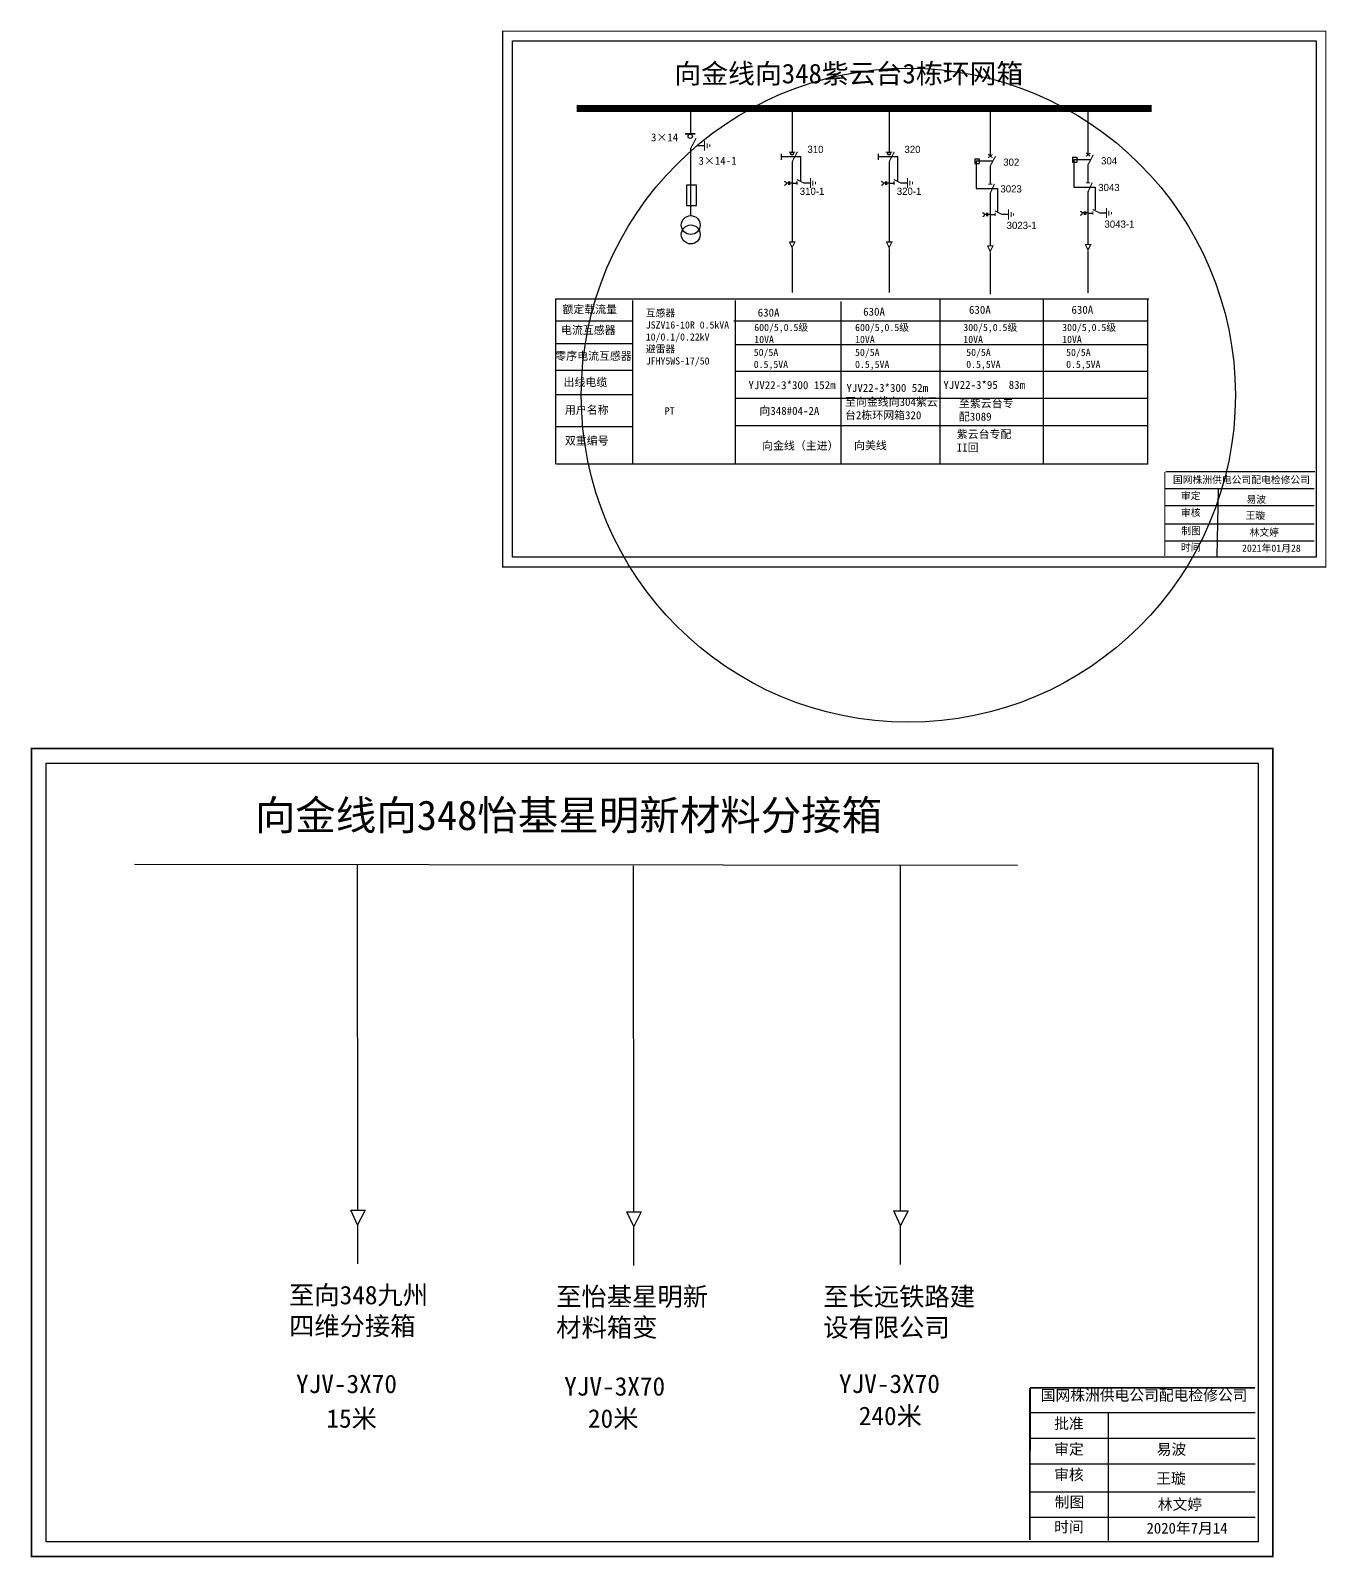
# Model space of a CAD drawing. Extents: x 1414 to 2152, y -447 to -213.
# Drawn here: x 1414.4 to 1611.9, y -447.5 to -214.7 of the extents above; entities that cross this region are included whole.
import ezdxf

# ---------------------------------------------------------------- set-up
doc = ezdxf.new("R2010")
doc.units = 0
doc.header["$LTSCALE"] = 0.774411
doc.linetypes.add('ACAD_ISO02W100', pattern=[15, 12, -3])
doc.linetypes.add('CENTER', pattern=[50.8, 31.75, -6.35, 6.35, -6.35])
doc.layers.get('0').update_dxf_attribs({"linetype": 'CONTINUOUS'})
doc.layers.add('2', color=7, linetype='CONTINUOUS')
doc.styles.add('HZ', font='')
doc.styles.add('hztxt_txtstyle_0.00_0_0', font='simkai.ttf')
doc.styles.add('hztxt_txtstyle_1.80_0_0', font='', dxfattribs={"height": 1.8, "bigfont": 'hztxt.shx'})
doc.styles.add('hztxt_txtstyle_2.70_0_0', font='simkai.ttf', dxfattribs={"height": 2.7})
doc.styles.get("Standard").update_dxf_attribs({"font": '', "height": 2.5})
doc.styles.add('字体', font='simkai_0.ttf', dxfattribs={"height": 2.5})
doc.styles.get('HZ').set_extended_font_data('SimSun')
doc.styles.get('hztxt_txtstyle_1.80_0_0').set_extended_font_data('hztxt')
doc.styles.get('Standard').set_extended_font_data('SimSun')

# ---------------------------------------------------------------- blocks, each defined once
blk = doc.blocks.new('JD')
for points in [[(-2, 0.2), (-2, -0.2), (2, 0.2), (2, -0.2)], [(1, -1.2), (1, -0.8), (-1, -1.2), (-1, -0.8)], [(-0.5, -1.8), (-0.5, -2.2), (0.5, -1.8), (0.5, -2.2)]]:
    blk.add_trace(points)

msp = doc.modelspace()

# ---------------------------------------------------------------- linework, layer by layer
at = {"color": 0}
for p, q in [((1514.98, -226.73), (1514.98, -230.35)), ((1530.44, -226.44), (1530.44, -233.16)), ((1545.23, -226.44), (1545.23, -233.16)), ((1560.64, -226.75), (1560.64, -233.81)), ((1575.56, -226.54), (1575.56, -233.6)), ((1514.99, -232.59), (1514.99, -242.84)), ((1516.07, -232.18), (1517.11, -232.18)), ((1530.44, -234.66), (1530.44, -246.87)), ((1545.23, -234.66), (1545.23, -246.87)), ((1558.3, -234.19), (1558.96, -234.19)), ((1558.3, -234.19), (1558.3, -234.92)), ((1558.3, -234.92), (1558.96, -234.92)), ((1558.96, -234.19), (1558.96, -234.92)), ((1573.21, -233.98), (1573.87, -233.98)), ((1573.21, -233.98), (1573.21, -234.71)), ((1573.21, -234.71), (1573.87, -234.71)), ((1573.87, -233.98), (1573.87, -234.71)), ((1575.56, -235.1), (1575.56, -237.82)), ((1560.64, -235.31), (1560.64, -238.03)), ((1530.44, -237.91), (1531.2, -237.91)), ((1532.2, -237.88), (1533.23, -237.88)), ((1545.23, -237.91), (1545.99, -237.91)), ((1546.98, -237.88), (1548.02, -237.88)), ((1560.64, -239.39), (1560.64, -247.43)), ((1575.56, -239.18), (1575.56, -247.22)), ((1560.64, -242.69), (1561.4, -242.69)), ((1562.4, -242.67), (1563.43, -242.67)), ((1575.56, -242.48), (1576.32, -242.48)), ((1577.31, -242.46), (1578.34, -242.46)), ((1506.24, -258.94), (1494.47, -258.94)), ((1506.2, -262.4), (1494.42, -262.4)), ((1506.2, -266.49), (1494.42, -266.49)), ((1506.15, -270.22), (1494.38, -270.22)), ((1506.19, -275.07), (1494.42, -275.07)), ((1464.17, -341.8), (1464.19, -394.56)), ((1506.25, -342.03), (1506.27, -394.79)), ((1546.92, -341.89), (1546.94, -394.64)), ((1463.17, -394.54), (1465.38, -394.54)), ((1464.22, -396.77), (1463.19, -394.54)), ((1465.38, -394.54), (1464.22, -396.77)), ((1505.25, -394.77), (1507.47, -394.77)), ((1506.31, -397), (1505.28, -394.77)), ((1507.47, -394.77), (1506.31, -397)), ((1545.92, -394.62), (1548.14, -394.63)), ((1546.98, -396.85), (1545.95, -394.62)), ((1548.14, -394.63), (1546.98, -396.85))]:
    msp.add_line(p, q, dxfattribs=at)
at = {"color": 0, "linetype": 'ACAD_ISO02W100'}
for p, q in [((1560.97, -234.57), (1558.51, -234.57)), ((1558.51, -234.57), (1558.51, -238.76)), ((1575.89, -234.36), (1573.42, -234.36)), ((1573.42, -234.36), (1573.42, -238.55)), ((1558.51, -238.76), (1561.76, -238.76)), ((1561.76, -238.76), (1561.76, -242.22)), ((1573.42, -238.55), (1576.67, -238.55)), ((1576.67, -238.55), (1576.67, -242.01))]:
    msp.add_line(p, q, dxfattribs=at)
at = {"color": 0, "linetype": 'CENTER'}
for p, q in [((1530.45, -247.86), (1530.45, -254.61)), ((1545.24, -247.86), (1545.24, -254.61)), ((1560.65, -248.51), (1560.65, -254.85)), ((1575.56, -248.3), (1575.56, -254.64)), ((1464.2, -396.63), (1464.2, -402.71)), ((1506.28, -396.85), (1506.28, -402.94)), ((1546.95, -396.71), (1546.95, -402.79))]:
    msp.add_line(p, q, dxfattribs=at)
at = {"color": 0, "linetype": 'Continuous'}
for p, q in [((1494.4, -255.55), (1584.84, -255.55)), ((1494.44, -280.78), (1494.44, -255.55)), ((1506.13, -255.82), (1506.13, -280.78)), ((1521.76, -255.82), (1521.76, -280.78)), ((1537.87, -255.99), (1537.87, -280.77)), ((1552.99, -255.59), (1552.99, -280.78)), ((1568.72, -255.59), (1568.72, -280.78)), ((1584.66, -255.61), (1584.66, -280.8)), ((1521.57, -258.92), (1584.66, -258.92)), ((1521.76, -262.54), (1584.66, -262.54)), ((1521.76, -266.59), (1584.66, -266.59)), ((1521.76, -270.7), (1584.66, -270.7)), ((1521.76, -274.87), (1584.66, -274.87)), ((1584.66, -280.78), (1494.52, -280.78)), ((1587.28, -284.47), (1610.04, -284.47)), ((1595.4, -284.62), (1595.18, -294.8)), ((1587.28, -287.06), (1610.04, -287.06)), ((1587.28, -289.88), (1610.04, -289.88)), ((1587.28, -292.48), (1610.04, -292.48)), ((1430.19, -341.78), (1564.82, -341.9)), ((1566.72, -425.35), (1601.04, -425.35)), ((1578.63, -425.35), (1578.63, -444.86)), ((1566.72, -429.27), (1601.04, -429.27)), ((1566.72, -433.17), (1601.04, -433.17)), ((1566.72, -437.44), (1601.04, -437.44)), ((1566.72, -441.35), (1601.04, -441.35))]:
    msp.add_line(p, q, dxfattribs=at)
for points, const_width in [([(1486.34, -214.74), (1611.83, -214.74), (1611.83, -296.45), (1486.34, -296.45)], 0.182), ([(1414.49, -324.11), (1603.74, -324.11), (1603.74, -447.33), (1414.49, -447.33)], 0.275)]:
    msp.add_lwpolyline(points, close=True, dxfattribs=dict(at, const_width=const_width))
for points in [[(1487.82, -216.22), (1610.35, -216.22), (1610.35, -294.97), (1487.82, -294.97)], [(1416.72, -326.34), (1601.51, -326.34), (1601.51, -445.11), (1416.72, -445.11)]]:
    msp.add_lwpolyline(points, close=True, dxfattribs=at)
at = {"color": 0}
for points, const_width in [([(1497.6, -226.53), (1585.28, -226.53)], 1.1), ([(1514.15, -230.4), (1515.69, -230.4)], 0.261), ([(1514.99, -232.63), (1515.82, -231.07)], 0.165), ([(1529.96, -233.19), (1530.93, -233.19)], 0.165), ([(1530.44, -234.7), (1531.27, -233.14)], 0.165), ([(1544.74, -233.19), (1545.72, -233.19)], 0.165), ([(1545.23, -234.7), (1546.05, -233.14)], 0.165), ([(1560.34, -233.5), (1560.98, -234.04)], 0.165), ([(1560.33, -234.05), (1561, -233.55)], 0.165), ([(1560.64, -235.35), (1561.47, -233.79)], 0.165), ([(1575.24, -233.84), (1575.91, -233.34)], 0.165), ([(1575.25, -233.29), (1575.9, -233.83)], 0.165), ([(1575.56, -235.14), (1576.38, -233.58)], 0.165), ([(1531.16, -237.36), (1532.26, -237.91)], 0.165), ([(1545.95, -237.36), (1547.05, -237.91)], 0.165), ([(1531.2, -237.65), (1531.2, -238.16)], 0.165), ([(1545.99, -237.65), (1545.99, -238.16)], 0.165), ([(1560.35, -238.07), (1560.96, -238.07)], 0.165), ([(1560.61, -239.59), (1561.3, -238.04)], 0.165), ([(1575.26, -237.86), (1575.87, -237.86)], 0.165), ([(1575.52, -239.38), (1576.22, -237.83)], 0.165), ([(1561.36, -242.14), (1562.46, -242.69)], 0.165), ([(1576.28, -241.93), (1577.37, -242.48)], 0.165), ([(1561.4, -242.44), (1561.4, -242.94)], 0.165), ([(1576.32, -242.23), (1576.32, -242.74)], 0.165), ([(1530.04, -246.9), (1530.88, -246.9), (1530.45, -247.75), (1530.05, -246.88)], 0.165), ([(1544.83, -246.9), (1545.66, -246.9), (1545.24, -247.75), (1544.84, -246.88)], 0.165), ([(1560.24, -247.48), (1561.08, -247.48), (1560.65, -248.33), (1560.25, -247.46)], 0.165), ([(1575.15, -247.27), (1575.99, -247.27), (1575.56, -248.12), (1575.16, -247.25)], 0.165)]:
    msp.add_lwpolyline(points, dxfattribs=dict(at, const_width=const_width))
for points in [[(1528.78, -233.43), (1528.78, -234.35)], [(1543.57, -233.43), (1543.57, -234.35)], [(1514.34, -238.27), (1514.34, -241.35), (1515.86, -241.35), (1515.86, -238.23), (1514.34, -238.23)], [(1529.89, -237.9), (1529.54, -237.9)], [(1529.89, -237.67), (1529.89, -238.17)], [(1530.04, -237.67), (1530.04, -238.17)], [(1530.44, -237.9), (1530.04, -237.9)], [(1544.68, -237.9), (1544.33, -237.9)], [(1544.68, -237.67), (1544.68, -238.17)], [(1544.83, -237.67), (1544.83, -238.17)], [(1545.23, -237.9), (1544.83, -237.9)], [(1560.09, -242.68), (1559.74, -242.68)], [(1560.09, -242.45), (1560.09, -242.95)], [(1560.24, -242.45), (1560.24, -242.95)], [(1560.64, -242.68), (1560.24, -242.68)], [(1575, -242.47), (1574.66, -242.47)], [(1575, -242.24), (1575, -242.74)], [(1575.16, -242.24), (1575.16, -242.74)], [(1575.56, -242.47), (1575.16, -242.47)]]:
    msp.add_lwpolyline(points, dxfattribs=at)
at = {"color": 0, "linetype": 'ACAD_ISO02W100'}
for points in [[(1531.79, -237.65), (1531.79, -233.89), (1528.78, -233.89)], [(1546.58, -237.65), (1546.58, -233.89), (1543.57, -233.89)]]:
    msp.add_lwpolyline(points, dxfattribs=at)
at = {"color": 0}
for points in [[(1529.25, -237.61, -0.877934), (1529.26, -238.28)], [(1544.03, -237.61, -0.877934), (1544.05, -238.28)], [(1559.45, -242.4, -0.877934), (1559.46, -243.07)], [(1574.36, -242.19, -0.877934), (1574.37, -242.86)]]:
    msp.add_lwpolyline(points, format="xyb", dxfattribs=at)
at = {"color": 0, "linetype": 'Continuous'}
for points, const_width in [([(1587.28, -281.97), (1587.27, -294.76)], 0.182), ([(1587.41, -281.92), (1610.17, -281.92)], 0.182), ([(1566.72, -421.62), (1566.7, -444.79)], 0.275), ([(1566.72, -421.62), (1601.04, -421.62)], 0.275)]:
    msp.add_lwpolyline(points, dxfattribs=dict(at, const_width=const_width))
at = {"color": 1, "linetype": 'Continuous'}
msp.add_circle((1548.17, -270.26), 49.86, dxfattribs=at)
at = {"color": 0}
for centre, radius in [((1514.92, -230.77), 0.335), ((1530.44, -233.42), 0.211), ((1545.23, -233.42), 0.211)]:
    msp.add_circle(centre, radius, dxfattribs=at)
at = {"layer": '2', "color": 0}
for centre in [(1515, -244.31), (1515, -245.74)]:
    msp.add_circle(centre, 1.44, dxfattribs=at)

# ---------------------------------------------------------------- block references
at = {"color": 0, "xscale": 0.3844120780053686, "yscale": 0.3844120780053686, "zscale": 0.3844120780054647, "rotation": 90}
for p in [(1517.12, -232.21), (1533.25, -237.91), (1548.03, -237.91), (1563.45, -242.7), (1578.36, -242.49)]:
    msp.add_blockref('JD', p, dxfattribs=at)

# ---------------------------------------------------------------- texts
at = {"color": 0, "linetype": 'Continuous', "style": 'hztxt_txtstyle_2.70_0_0'}
for s, p in [('3×14', (1508.94, -231.55)), ('3×14-1', (1516.18, -235.12))]:
    msp.add_text(s, height=1.22, dxfattribs=at).set_placement(p)
at = {"color": 0, "style": 'hztxt_txtstyle_1.80_0_0'}
for s, p in [('310', (1532.79, -233.32)), ('320', (1547.58, -233.32)), ('302', (1562.64, -235.27)), ('304', (1577.56, -235.06)), ('310-1', (1531.62, -239.71)), ('320-1', (1546.41, -239.71)), ('3023', (1562.21, -239.34)), ('3043', (1577.12, -239.13)), ('3023-1', (1563.16, -244.91)), ('3043-1', (1578.07, -244.71))]:
    msp.add_text(s, height=1.098, dxfattribs=at).set_placement(p)
at = {"color": 0}
for s, p in [('YJV-3X70', (1454.83, -422.41)), ('YJV-3X70', (1495.71, -422.79)), ('YJV-3X70', (1537.6, -422.39)), ('15米', (1459.46, -427.69)), ('20米', (1499.33, -427.69)), ('240米', (1540.62, -427.29))]:
    msp.add_text(s, height=2.828, dxfattribs=at).set_placement(p)
at = {"color": 0, "linetype": 'Continuous', "attachment_point": 1}
for s, insert, char_height, width, style in [('{\\fSimSun|b0|i0|c134|p2;向金线向348紫云台3栋环网箱}', (1512.51, -219.71), 3, 85.7498, '字体'), ('{\\fSimSun|b0|i0|c134|p2;额定载流量}', (1495.44, -256.55), 1.2204, 19.6738, 'hztxt_txtstyle_2.70_0_0'), ('\\A1;{\\fSimSun|b0|i0|c134|p2;互感器\\PJSZV16-10R 0.5kVA\\P10/0.1/0.22kV\\P避雷器\\PJFHY5WS-17/50}', (1508.15, -257.16), 1.0983, 20.2524, 'hztxt_txtstyle_2.70_0_0'), ('{\\fSimSun|b0|i0|c134|p2;630A}', (1525.21, -257.05), 1.2204, 19.6738, 'hztxt_txtstyle_2.70_0_0'), ('{\\fSimSun|b0|i0|c134|p2;630A}', (1541.29, -256.91), 1.2204, 19.6738, 'hztxt_txtstyle_2.70_0_0'), ('{\\fSimSun|b0|i0|c134|p2;630A}', (1557.42, -256.62), 1.2204, 19.6738, 'hztxt_txtstyle_2.70_0_0'), ('{\\fSimSun|b0|i0|c134|p2;630A}', (1573.04, -256.62), 1.2204, 19.6738, 'hztxt_txtstyle_2.70_0_0'), ('{\\fSimSun|b0|i0|c134|p2;电流互感器}', (1495.23, -259.72), 1.2204, 19.6738, 'hztxt_txtstyle_2.70_0_0'), ('\\A1;{\\fSimSun|b0|i0|c134|p2;600/5,0.5级\\P10VA}', (1524.69, -259.37), 1.0983, 20.2524, 'hztxt_txtstyle_2.70_0_0'), ('\\A1;{\\fSimSun|b0|i0|c134|p2;600/5,0.5级\\P10VA}', (1540.06, -259.37), 1.0983, 20.2524, 'hztxt_txtstyle_2.70_0_0'), ('\\A1;{\\fSimSun|b0|i0|c134|p2;300/5,0.5级\\P10VA}', (1556.56, -259.37), 1.0983, 20.2524, 'hztxt_txtstyle_2.70_0_0'), ('\\A1;{\\fSimSun|b0|i0|c134|p2;300/5,0.5级\\P10VA}', (1571.63, -259.37), 1.0983, 20.2524, 'hztxt_txtstyle_2.70_0_0'), ('{\\fSimSun|b0|i0|c134|p2;零序电流互感器}', (1494.36, -263.66), 1.2204, 19.6738, 'hztxt_txtstyle_2.70_0_0'), ('{\\fSimSun|b0|i0|c134|p2;50/5A\\P0.5,5VA}', (1524.61, -263.17), 1.0983, 19.6738, 'hztxt_txtstyle_2.70_0_0'), ('{\\fSimSun|b0|i0|c134|p2;50/5A\\P0.5,5VA}', (1540.05, -263.17), 1.0983, 19.6738, 'hztxt_txtstyle_2.70_0_0'), ('{\\fSimSun|b0|i0|c134|p2;50/5A\\P0.5,5VA}', (1557, -263.17), 1.0983, 19.6738, 'hztxt_txtstyle_2.70_0_0'), ('{\\fSimSun|b0|i0|c134|p2;50/5A\\P0.5,5VA}', (1572.23, -263.17), 1.0983, 19.6738, 'hztxt_txtstyle_2.70_0_0'), ('{\\fSimSun|b0|i0|c134|p2;出线电缆}', (1495.61, -267.66), 1.2204, 19.6738, 'hztxt_txtstyle_2.70_0_0'), ('YJV22-3*300 152m', (1523.8, -268.11), 1.2204, 19.6738, 'hztxt_txtstyle_2.70_0_0'), ('YJV22-3*300 52m', (1538.74, -268.53), 1.2204, 19.6738, 'hztxt_txtstyle_2.70_0_0'), ('YJV22-3*95  83m', (1553.51, -268.07), 1.2204, 19.6738, 'hztxt_txtstyle_2.70_0_0'), ('{\\fSimSun|b0|i0|c134|p2;用户名称}', (1495.82, -271.89), 1.2204, 19.6738, 'hztxt_txtstyle_2.70_0_0'), ('{\\fSimSun|b0|i0|c134|p2;PT}', (1511.03, -272.11), 1.1026, 8.5785, 'hztxt_txtstyle_0.00_0_0'), ('{\\fSimSun|b0|i0|c134|p2;向348#04-2A}', (1525.47, -272.03), 1.2204, 13.5922, 'hztxt_txtstyle_2.70_0_0'), ('{\\fSimSun|b0|i0|c134|p2;至向金线向304紫云台2栋环网箱320}', (1538.52, -270.66), 1.2204, 14.4995, 'hztxt_txtstyle_2.70_0_0'), ('{\\fSimSun|b0|i0|c134|p2;至紫云台专配3089}', (1555.88, -270.88), 1.2204, 9.5156, 'hztxt_txtstyle_2.70_0_0'), ('{\\fSimSun|b0|i0|c134|p2;双重编号}', (1495.82, -276.58), 1.2204, 19.6738, 'hztxt_txtstyle_2.70_0_0'), ('{\\fSimSun|b0|i0|c134|p2;紫云台专配II回}', (1555.55, -275.59), 1.2204, 9.5156, 'hztxt_txtstyle_2.70_0_0'), ('{\\fSimSun|b0|i0|c134|p2;向金线（主进）}', (1525.88, -277.34), 1.2204, 12.5813, 'hztxt_txtstyle_2.70_0_0'), ('{\\fSimSun|b0|i0|c134|p2;向美线}', (1539.9, -277.3), 1.2204, 12.5813, 'hztxt_txtstyle_2.70_0_0'), ('国网株洲供电公司配电检修公司', (1588.51, -282.6), 1.0944, 29.9201, '字体'), ('\\f\uffbfﾬￌﾣﾤ_GB2312|b0|i0|c134|p49;审定', (1589.73, -285.03), 1.0944, 8.5588, '字体'), ('易波', (1599.72, -285.59), 1.094, 8.5588, '字体'), ('\\f\uffbfﾬￌﾣﾤ_GB2312|b0|i0|c134|p49;审核', (1589.73, -287.61), 1.0944, 8.5588, '字体'), ('{\\fSimSun|b0|i0|c134|p2;王璇}', (1599.58, -288.03), 1.0944, 8.5588, '字体'), ('\\f\uffbfﾬￌﾣﾤ_GB2312|b0|i0|c134|p49;制图', (1589.79, -290.39), 1.0944, 8.5588, '字体'), ('{\\fSimSun|b0|i0|c134|p2;林文婷}', (1600.2, -290.62), 1.0944, 8.5588, '字体'), ('\\f\uffbfﾬￌﾣﾤ_GB2312|b0|i0|c134|p49;时间', (1589.73, -292.9), 1.0944, 8.5588, '字体'), ('2021{\\fSimSun|b0|i0|c134|p2;年}01{\\fSimSun|b0|i0|c134|p2;月28}', (1599.05, -293.03), 1.0944, 16.0081, '字体'), ('国网株洲供电公司配电检修公司', (1568.36, -421.91), 1.6505, 45.1232, '字体'), ('{\\fKaiTi_GB2312|b0|i0|c134|p49;批准}', (1570.41, -426.21), 1.6505, 12.9076, '字体'), ('\\f\uffbfﾬￌﾣﾤ_GB2312|b0|i0|c134|p49;审定', (1570.41, -430.12), 1.6505, 12.9076, '字体'), ('{\\fSimSun|b0|i0|c134|p2;易波}', (1586.04, -430.15), 1.6505, 12.9076, '字体'), ('\\f\uffbfﾬￌﾣﾤ_GB2312|b0|i0|c134|p49;审核', (1570.41, -434.01), 1.6505, 12.9076, '字体'), ('王璇', (1585.96, -434.58), 1.65, 12.9076, '字体'), ('\\f\uffbfﾬￌﾣﾤ_GB2312|b0|i0|c134|p49;制图', (1570.5, -438.2), 1.6505, 12.9076, '字体'), ('{\\fSimSun|b0|i0|c134|p2;林文婷}', (1586.2, -438.55), 1.6505, 12.9076, '字体'), ('\\f\uffbfﾬￌﾣﾤ_GB2312|b0|i0|c134|p49;时间', (1570.41, -441.99), 1.6505, 12.9076, '字体'), ('2020{\\fSimSun|b0|i0|c134|p2;年}7{\\fSimSun|b0|i0|c134|p2;月14}', (1584.48, -442.18), 1.6505, 24.1422, '字体')]:
    msp.add_mtext(s, dxfattribs=dict(at, insert=insert, char_height=char_height, width=width, style=style))
at = {"color": 0, "insert": (1448.55, -332.03), "char_height": 4.5244, "width": 126.3721, "attachment_point": 1, "style": 'HZ'}
msp.add_mtext('{\\C7;向金线向348\\C256;怡基星明新材料分接箱}', dxfattribs=at)
at = {"color": 0, "char_height": 2.8277, "width": 23.9726, "attachment_point": 1}
for s, insert in [('至向348九州四维分接箱', (1453.76, -406.04)), ('{\\fKaiTi_GB2312|b0|i0|c134|p49;至怡基星明新材料箱变}', (1494.49, -406.27)), ('{\\fKaiTi_GB2312|b0|i0|c134|p49;至长远铁路建设有限公司}', (1535.2, -406.27))]:
    msp.add_mtext(s, dxfattribs=dict(at, insert=insert))

doc.saveas('drawing.dxf')
